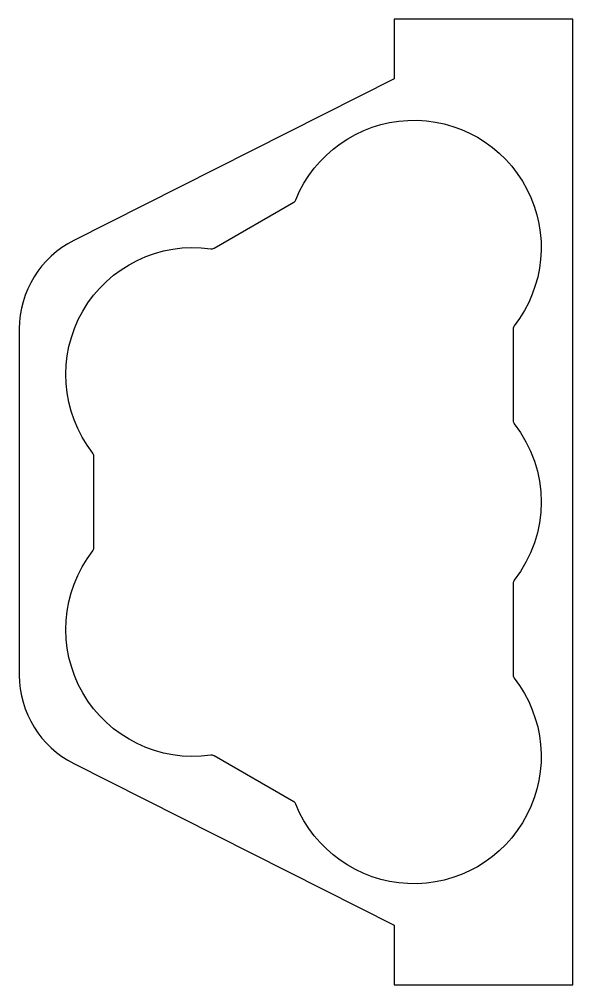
# Model space of a CAD drawing. Header units: millimetres. Extents: x -54 to 58, y -97 to 97.
import ezdxf

# ---------------------------------------------------------------- set-up
doc = ezdxf.new("R2010")
doc.units = ezdxf.units.MM

msp = doc.modelspace()

# ---------------------------------------------------------------- linework, layer by layer
for points in [[(-53.85, -34.88, 0.283048), (-42.86, -52.74), (21.65, -85.3), (21.65, -97.3), (57.65, -97.3), (57.65, 97.3), (21.65, 97.3), (21.65, 85.3), (-42.86, 52.74, 0.283048), (-53.85, 34.88)], [(45.86, 35.51, 0.16735), (45.65, 34.89), (45.65, 16.41, 0.16735), (45.86, 15.79, -0.344344), (45.86, -15.79, 0.16735), (45.65, -16.41), (45.65, -34.89, 0.16735), (45.86, -35.51, -1.149991), (1.87, -60.92, 0.16735), (1.45, -60.43), (-14.62, -51.17, 0.16735), (-15.26, -51.05, -0.674788), (-39.06, -9.86, 0.16735), (-38.85, -9.24), (-38.85, 9.24, 0.16735), (-39.06, 9.86, -0.674788), (-15.26, 51.05, 0.16735), (-14.62, 51.17), (1.45, 60.43, 0.16735), (1.87, 60.92, -1.149991)]]:
    msp.add_lwpolyline(points, format="xyb", close=True)

doc.saveas('drawing.dxf')
